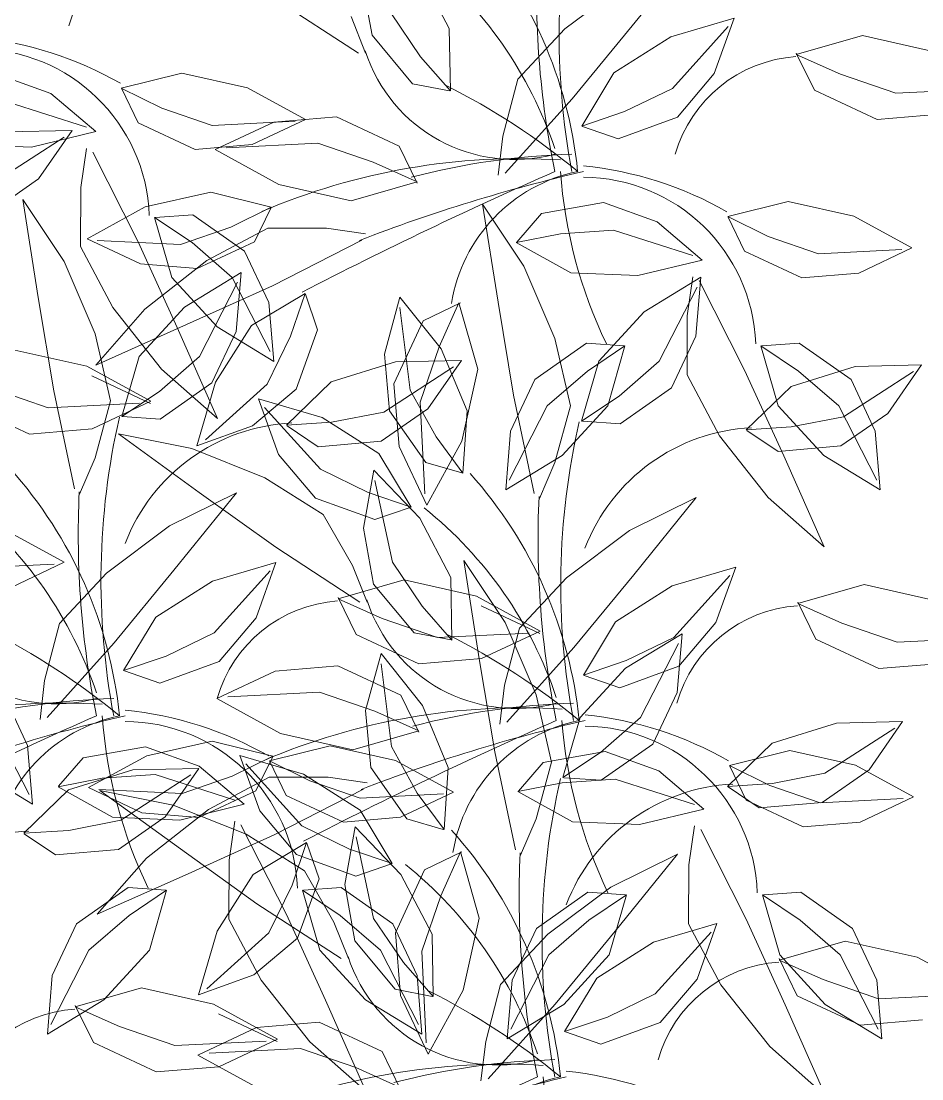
# Model space of a CAD drawing. Header units: millimetres. Extents: x 935 to 13922, y 3203 to 7816.
# Drawn here: x 8533.5 to 8619.5, y 5012.6 to 5113.6 of the extents above; entities that cross this region are included whole.
import ezdxf

# ---------------------------------------------------------------- set-up
doc = ezdxf.new("R2010")
doc.units = ezdxf.units.MM
doc.layers.add('PIANTE', color=7, linetype='Continuous', lineweight=5, true_color=0x007a00)

msp = doc.modelspace()

# ---------------------------------------------------------------- linework, layer by layer
at = {"layer": 'PIANTE'}
for p, q in [((8597.82, 5120.55), (8591.85, 5113.17)), ((8571.4, 5118.59), (8574.37, 5112.9)), ((8567, 5112.26), (8566.03, 5117.62)), ((8585.42, 5112.89), (8591.44, 5117.39)), ((8557.66, 5115.8), (8565.69, 5110.57)), ((8571.64, 5110.19), (8568.79, 5114.4)), ((8566.38, 5110.57), (8564.99, 5114.06)), ((8601.58, 5113.9), (8595.52, 5112.12)), ((8599.68, 5108.6), (8601.58, 5113.9)), ((8570.87, 5107.64), (8567, 5112.26)), ((8574.37, 5112.9), (8574.48, 5106.95)), ((8580.93, 5108.07), (8585.42, 5112.89)), ((8591.85, 5113.17), (8586.12, 5106.21)), ((8595.68, 5107.19), (8601.02, 5113.09)), ((8613.83, 5112.23), (8607.51, 5110.43)), ((8620.72, 5110.69), (8613.83, 5112.23)), ((8595.52, 5112.12), (8590.1, 5108.69)), ((8607.51, 5110.57), (8609.24, 5107.01)), ((8607.51, 5110.43), (8611.72, 5108.55)), ((8574.48, 5106.95), (8571.64, 5110.19)), ((8531.2, 5108.55), (8536.32, 5106.7)), ((8548.83, 5108.65), (8543.05, 5107.22)), ((8555.1, 5107.25), (8548.83, 5108.65)), ((8590.1, 5108.69), (8587.03, 5103.58)), ((8596.17, 5104.44), (8599.68, 5108.6)), ((8611.72, 5108.55), (8617.01, 5106.73)), ((8543.05, 5107.22), (8546.92, 5105.31)), ((8560.64, 5104.22), (8555.1, 5107.25)), ((8574.4, 5106.96), (8570.87, 5107.64)), ((8579.49, 5102.63), (8580.93, 5108.07)), ((8591.11, 5104.97), (8595.68, 5107.19)), ((8536.32, 5106.7), (8540.62, 5103.06)), ((8543.09, 5107.14), (8544.66, 5103.91)), ((8586.12, 5106.21), (8579.72, 5099.08)), ((8609.24, 5107.01), (8615.25, 5104.21)), ((8617.01, 5106.73), (8625.75, 5107.17)), ((8532.15, 5105.92), (8539.72, 5103.48)), ((8546.92, 5105.31), (8551.72, 5103.65)), ((8555.55, 5101.82), (8560.64, 5104.22)), ((8563.59, 5104.48), (8557.61, 5103.98)), ((8569.59, 5101.68), (8563.59, 5104.48)), ((8587.03, 5103.58), (8591.11, 5104.97)), ((8590.5, 5102.38), (8596.17, 5104.44)), ((8615.25, 5104.21), (8621.22, 5104.72)), ((8538.36, 5103.17), (8532.04, 5103.03)), ((8535.15, 5098.55), (8538.36, 5103.17)), ((8544.66, 5103.91), (8550.12, 5101.36)), ((8551.72, 5103.65), (8559.67, 5104.05)), ((8557.61, 5103.98), (8552.01, 5101.34)), ((8587.11, 5103.55), (8590.5, 5102.38)), ((8530.92, 5098.22), (8537.6, 5102.54)), ((8540.62, 5103.06), (8534.48, 5101.57)), ((8579.05, 5098.9), (8579.49, 5102.63)), ((8534.48, 5101.57), (8528.07, 5101.84)), ((8539.72, 5101.44), (8539.19, 5097.72)), ((8550.12, 5101.36), (8555.55, 5101.82)), ((8552.01, 5101.34), (8558.11, 5098.01)), ((8561.82, 5101.97), (8553.08, 5101.53)), ((8567.11, 5100.14), (8561.82, 5101.97)), ((8571.32, 5098.13), (8569.59, 5101.68)), ((8544.66, 5092.55), (8540.33, 5101.09)), ((8571.32, 5098.27), (8567.11, 5100.14)), ((8530.67, 5095.44), (8535.15, 5098.55)), ((8565, 5096.46), (8571.32, 5098.27)), ((8539.19, 5097.72), (8539.16, 5092.09)), ((8545.33, 5095.87), (8551.59, 5097.28)), ((8551.59, 5097.28), (8557.37, 5095.84)), ((8558.11, 5098.01), (8565, 5096.46)), ((8537.59, 5090.66), (8533.64, 5096.59)), ((8533.64, 5096.59), (8535.12, 5087.21)), ((8581.5, 5090.22), (8577.55, 5096.14)), ((8577.55, 5096.14), (8579.03, 5086.76)), ((8583.18, 5095.24), (8589.11, 5096.28)), ((8589.11, 5096.28), (8594.24, 5094.44)), ((8606.75, 5096.39), (8600.97, 5094.96)), ((8613.01, 5094.99), (8606.75, 5096.39)), ((8539.78, 5092.84), (8545.33, 5095.87)), ((8546.3, 5094.86), (8549.89, 5095.12)), ((8549.89, 5095.12), (8554.82, 5091.66)), ((8557.37, 5095.84), (8553.5, 5093.93)), ((8557.33, 5095.76), (8555.76, 5092.53)), ((8580.82, 5092.52), (8583.18, 5095.24)), ((8547.87, 5089.13), (8546.22, 5094.85)), ((8546.22, 5094.85), (8549.81, 5092.46)), ((8594.24, 5094.44), (8598.53, 5090.8)), ((8600.97, 5094.96), (8604.83, 5093.05)), ((8601, 5094.88), (8602.58, 5091.65)), ((8618.56, 5091.96), (8613.01, 5094.99)), ((8553.5, 5093.93), (8548.7, 5092.27)), ((8557.04, 5093.85), (8551.22, 5090.76)), ((8562.66, 5093.83), (8557.04, 5093.85)), ((8566.38, 5093.29), (8562.66, 5093.83)), ((8580.77, 5092.46), (8585, 5093.3)), ((8585, 5093.3), (8590.07, 5093.66)), ((8590.07, 5093.66), (8597.64, 5091.22)), ((8604.83, 5093.05), (8609.64, 5091.39)), ((8539.16, 5092.09), (8542.25, 5086.28)), ((8544.87, 5090.44), (8539.78, 5092.84)), ((8548.7, 5092.27), (8540.75, 5092.67)), ((8548.39, 5084.35), (8544.66, 5092.55)), ((8549.81, 5092.46), (8553.64, 5089.13)), ((8555.76, 5092.53), (8550.3, 5089.98)), ((8557.49, 5088.35), (8566.03, 5092.69)), ((8585.98, 5089.57), (8580.77, 5092.46)), ((8554.82, 5091.66), (8557.14, 5086.73)), ((8602.58, 5091.65), (8608.04, 5089.1)), ((8609.64, 5091.39), (8617.59, 5091.79)), ((8613.47, 5089.56), (8618.56, 5091.96)), ((8540.55, 5083.75), (8537.59, 5090.66)), ((8550.3, 5089.98), (8544.87, 5090.44)), ((8551.22, 5090.76), (8545.31, 5086.12)), ((8584.46, 5083.31), (8581.5, 5090.22)), ((8598.53, 5090.8), (8592.39, 5089.31)), ((8552.21, 5084.41), (8547.87, 5089.13)), ((8554.49, 5089.6), (8549.09, 5086.31)), ((8553.64, 5089.13), (8557.27, 5082.05)), ((8554.02, 5083.99), (8554.49, 5089.6)), ((8592.39, 5089.31), (8585.98, 5089.57)), ((8598.4, 5089.15), (8593, 5085.86)), ((8597.64, 5089.18), (8597.1, 5085.46)), ((8597.93, 5083.54), (8598.4, 5089.15)), ((8608.04, 5089.1), (8613.47, 5089.56)), ((8549.29, 5084.63), (8557.49, 5088.35)), ((8550.52, 5081.59), (8554.15, 5088.67)), ((8594.43, 5081.14), (8598.06, 5088.22)), ((8602.58, 5080.28), (8598.24, 5088.83)), ((8535.12, 5087.21), (8536.6, 5078.32)), ((8555.49, 5084.54), (8560.6, 5087.61)), ((8560.6, 5087.61), (8559.21, 5083.53)), ((8560.63, 5087.54), (8561.8, 5084.14)), ((8568.18, 5081.82), (8569.66, 5087.25)), ((8569.66, 5087.25), (8573.6, 5082.32)), ((8545.31, 5086.12), (8540.62, 5080.77)), ((8542.25, 5086.28), (8546.9, 5080.37)), ((8549.09, 5086.31), (8544.75, 5081.59)), ((8557.14, 5086.73), (8557.61, 5081.12)), ((8570.64, 5078.37), (8569.66, 5086.27)), ((8575.43, 5086.71), (8571.88, 5084.98)), ((8575.29, 5086.71), (8573.42, 5082.5)), ((8577.1, 5080.39), (8575.29, 5086.71)), ((8579.03, 5086.76), (8580.51, 5077.88)), ((8571.88, 5084.98), (8569.08, 5078.98)), ((8593, 5085.86), (8588.66, 5081.14)), ((8597.1, 5085.46), (8597.08, 5079.83)), ((8540.62, 5080.77), (8549.29, 5084.63)), ((8552.25, 5075.67), (8548.39, 5084.35)), ((8551.7, 5079.06), (8554.02, 5083.99)), ((8552.05, 5079.12), (8555.49, 5084.54)), ((8557.61, 5081.12), (8552.21, 5084.41)), ((8561.8, 5084.14), (8559.74, 5078.48)), ((8542.03, 5077.34), (8540.55, 5083.75)), ((8559.21, 5083.53), (8556.99, 5078.96)), ((8585.94, 5076.89), (8584.46, 5083.31)), ((8595.61, 5078.61), (8597.93, 5083.54)), ((8539.77, 5080.66), (8532.88, 5082.2)), ((8573.42, 5082.5), (8571.59, 5077.22)), ((8573.6, 5082.32), (8576.07, 5076.4)), ((8587.48, 5082.85), (8582.54, 5079.4)), ((8591.06, 5082.6), (8587.48, 5082.85)), ((8591.14, 5082.59), (8587.56, 5080.2)), ((8589.5, 5076.87), (8591.14, 5082.59)), ((8605.78, 5076.87), (8604.14, 5082.59)), ((8604.14, 5082.59), (8607.72, 5080.2)), ((8604.22, 5082.6), (8607.8, 5082.85)), ((8607.8, 5082.85), (8612.74, 5079.4)), ((8544.75, 5081.59), (8543.1, 5075.87)), ((8546.69, 5078.26), (8550.52, 5081.59)), ((8569.23, 5081.08), (8563.11, 5079.16)), ((8568.67, 5076.4), (8568.18, 5081.82)), ((8575.55, 5081.22), (8569.23, 5081.08)), ((8572.34, 5076.6), (8575.55, 5081.22)), ((8588.66, 5081.14), (8587.01, 5075.42)), ((8590.6, 5077.81), (8594.43, 5081.14)), ((8545.87, 5077.32), (8539.77, 5080.66)), ((8546.9, 5080.37), (8552.25, 5075.67)), ((8568.11, 5076.27), (8574.79, 5080.59)), ((8575.56, 5073.5), (8577.1, 5080.39)), ((8587.56, 5080.2), (8583.72, 5076.87)), ((8606.31, 5072.09), (8602.58, 5080.28)), ((8613.14, 5080.63), (8607.02, 5078.71)), ((8607.72, 5080.2), (8611.56, 5076.87)), ((8612.02, 5075.82), (8618.7, 5080.14)), ((8619.46, 5080.78), (8613.14, 5080.63)), ((8616.25, 5076.15), (8619.46, 5080.78)), ((8545.84, 5077.09), (8540.24, 5079.73)), ((8546.77, 5075.6), (8551.7, 5079.06)), ((8550.28, 5073.06), (8552.05, 5079.12)), ((8556.99, 5078.96), (8551.09, 5073.63)), ((8563.11, 5079.16), (8558.82, 5075.02)), ((8569.08, 5078.98), (8569.58, 5073)), ((8582.54, 5079.4), (8580.22, 5074.47)), ((8597.08, 5079.83), (8600.17, 5074.02)), ((8612.74, 5079.4), (8615.06, 5074.47)), ((8530.77, 5078.52), (8536.06, 5076.7)), ((8536.6, 5078.32), (8538.58, 5068.95)), ((8543.1, 5075.87), (8546.69, 5078.26)), ((8559.74, 5078.48), (8555.57, 5074.96)), ((8573.11, 5073.93), (8570.64, 5078.37)), ((8590.68, 5075.16), (8595.61, 5078.61)), ((8607.02, 5078.71), (8602.73, 5074.58)), ((8528.29, 5076.98), (8534.29, 5074.18)), ((8536.06, 5076.7), (8544.8, 5077.13)), ((8540.27, 5074.68), (8545.87, 5077.32)), ((8540.55, 5071.91), (8542.03, 5077.34)), ((8558.07, 5072.24), (8556.17, 5077.53)), ((8556.17, 5077.53), (8562.23, 5075.75)), ((8571.59, 5077.22), (8572.03, 5068.47)), ((8580.51, 5077.88), (8582.49, 5068.5)), ((8584.46, 5071.46), (8585.94, 5076.89)), ((8587.01, 5075.42), (8590.6, 5077.81)), ((8562.07, 5070.82), (8556.73, 5076.72)), ((8563.12, 5075.31), (8568.11, 5076.27)), ((8567.86, 5073.49), (8572.34, 5076.6)), ((8572.12, 5071.46), (8568.67, 5076.4)), ((8576.07, 5076.4), (8575.66, 5070.45)), ((8583.72, 5076.87), (8580.09, 5069.79)), ((8585.15, 5072.14), (8589.5, 5076.87)), ((8610.13, 5072.14), (8605.78, 5076.87)), ((8611.56, 5076.87), (8615.19, 5069.79)), ((8611.77, 5073.04), (8616.25, 5076.15)), ((8543.18, 5075.86), (8546.77, 5075.6)), ((8555.57, 5074.96), (8550.28, 5073.06)), ((8558.82, 5075.02), (8563.12, 5075.31)), ((8558.89, 5074.98), (8561.86, 5072.96)), ((8562.23, 5075.75), (8567.65, 5072.32)), ((8587.09, 5075.41), (8590.68, 5075.16)), ((8602.73, 5074.58), (8607.03, 5074.86)), ((8607.03, 5074.86), (8612.02, 5075.82)), ((8534.29, 5074.18), (8540.27, 5074.68)), ((8549.78, 5072.79), (8542.8, 5074.19)), ((8542.8, 5074.19), (8550.48, 5068.61)), ((8575.66, 5070.45), (8573.11, 5073.93)), ((8580.22, 5074.47), (8579.76, 5068.86)), ((8600.17, 5074.02), (8604.82, 5068.11)), ((8602.8, 5074.53), (8605.77, 5072.52)), ((8615.06, 5074.47), (8615.52, 5068.86)), ((8561.86, 5072.96), (8567.86, 5073.49)), ((8569.58, 5073), (8572.22, 5067.4)), ((8572.22, 5067.4), (8575.56, 5073.5)), ((8605.77, 5072.52), (8611.77, 5073.04)), ((8539.07, 5068.45), (8540.55, 5071.91)), ((8556.76, 5070), (8549.78, 5072.79)), ((8561.59, 5068.07), (8558.07, 5072.24)), ((8567.65, 5072.32), (8570.72, 5067.21)), ((8579.76, 5068.86), (8585.15, 5072.14)), ((8610.16, 5063.41), (8606.31, 5072.09)), ((8615.52, 5068.86), (8610.13, 5072.14)), ((8566.64, 5068.6), (8562.07, 5070.82)), ((8575.58, 5070.47), (8572.12, 5071.46)), ((8582.98, 5068.01), (8584.46, 5071.46)), ((8562.34, 5066.51), (8556.76, 5070)), ((8566.18, 5065.19), (8567.18, 5070.73)), ((8567.18, 5070.73), (8571.55, 5066.16)), ((8568.94, 5061.96), (8567.27, 5069.74)), ((8547.67, 5065.41), (8554.05, 5068.56)), ((8554.05, 5068.56), (8548.08, 5061.18)), ((8550.48, 5068.61), (8557.81, 5063.37)), ((8567.25, 5066.01), (8561.59, 5068.07)), ((8570.72, 5067.21), (8566.64, 5068.6)), ((8591.58, 5064.96), (8597.96, 5068.12)), ((8597.96, 5068.12), (8591.99, 5060.74)), ((8604.82, 5068.11), (8610.16, 5063.41)), ((8570.64, 5067.18), (8567.25, 5066.01)), ((8565.14, 5061.63), (8562.34, 5066.51)), ((8571.55, 5066.16), (8574.52, 5060.47)), ((8537.61, 5061.93), (8532.06, 5064.96)), ((8541.65, 5060.91), (8547.67, 5065.41)), ((8567.14, 5059.83), (8566.18, 5065.19)), ((8585.56, 5060.46), (8591.58, 5064.96)), ((8557.81, 5063.37), (8565.83, 5058.14)), ((8528.68, 5061.36), (8536.63, 5061.76)), ((8532.52, 5059.53), (8537.61, 5061.93)), ((8557.82, 5061.92), (8551.76, 5060.14)), ((8555.92, 5056.62), (8557.82, 5061.92)), ((8571.78, 5057.75), (8568.94, 5061.96)), ((8579.71, 5056.17), (8575.76, 5062.09)), ((8575.76, 5062.09), (8577.24, 5052.72)), ((8537.16, 5056.09), (8541.65, 5060.91)), ((8548.08, 5061.18), (8542.36, 5054.23)), ((8551.92, 5055.21), (8557.26, 5061.11)), ((8566.53, 5058.14), (8565.14, 5061.63)), ((8591.99, 5060.74), (8586.27, 5053.78)), ((8601.73, 5061.47), (8595.67, 5059.69)), ((8599.83, 5056.17), (8601.73, 5061.47)), ((8551.76, 5060.14), (8546.34, 5056.7)), ((8570.07, 5060.25), (8563.75, 5058.45)), ((8571.02, 5055.21), (8567.14, 5059.83)), ((8576.96, 5058.71), (8570.07, 5060.25)), ((8574.52, 5060.47), (8574.63, 5054.51)), ((8581.07, 5055.64), (8585.56, 5060.46)), ((8595.83, 5054.76), (8601.17, 5060.66)), ((8613.98, 5059.8), (8607.66, 5058)), ((8620.87, 5058.26), (8613.98, 5059.8)), ((8583.06, 5055.37), (8576.96, 5058.71)), ((8595.67, 5059.69), (8590.25, 5056.26)), ((8563.75, 5058.58), (8565.48, 5055.03)), ((8563.75, 5058.45), (8567.96, 5056.57)), ((8574.63, 5054.51), (8571.78, 5057.75)), ((8583.03, 5055.14), (8577.43, 5057.78)), ((8607.66, 5058.14), (8609.39, 5054.58)), ((8607.66, 5058), (8611.87, 5056.12)), ((8546.34, 5056.7), (8543.27, 5051.6)), ((8535.73, 5050.65), (8537.16, 5056.09)), ((8552.4, 5052.46), (8555.92, 5056.62)), ((8567.96, 5056.57), (8573.24, 5054.75)), ((8582.67, 5049.26), (8579.71, 5056.17)), ((8590.25, 5056.26), (8587.18, 5051.15)), ((8596.31, 5052.01), (8599.83, 5056.17)), ((8611.87, 5056.12), (8617.16, 5054.3)), ((8547.35, 5052.98), (8551.92, 5055.21)), ((8565.48, 5055.03), (8571.48, 5052.23)), ((8574.54, 5054.53), (8571.02, 5055.21)), ((8573.24, 5054.75), (8581.99, 5055.18)), ((8577.46, 5052.73), (8583.06, 5055.37)), ((8579.64, 5050.2), (8581.07, 5055.64)), ((8596.61, 5055.11), (8591.21, 5051.82)), ((8591.26, 5052.54), (8595.83, 5054.76)), ((8596.14, 5049.5), (8596.61, 5055.11)), ((8617.16, 5054.3), (8625.9, 5054.74)), ((8542.36, 5054.23), (8535.96, 5047.1)), ((8586.27, 5053.78), (8579.87, 5046.65)), ((8592.64, 5047.1), (8596.27, 5054.18)), ((8609.39, 5054.58), (8615.39, 5051.78)), ((8543.27, 5051.6), (8547.35, 5052.98)), ((8566.38, 5047.78), (8567.86, 5053.21)), ((8567.86, 5053.21), (8571.81, 5048.27)), ((8571.48, 5052.23), (8577.46, 5052.73)), ((8577.24, 5052.72), (8578.72, 5043.83)), ((8546.74, 5050.4), (8552.4, 5052.46)), ((8563.73, 5052.05), (8557.76, 5051.55)), ((8569.74, 5049.25), (8563.73, 5052.05)), ((8568.85, 5044.33), (8567.86, 5052.22)), ((8591.21, 5051.82), (8586.86, 5047.1)), ((8587.18, 5051.15), (8591.26, 5052.54)), ((8590.65, 5049.95), (8596.31, 5052.01)), ((8615.39, 5051.78), (8621.37, 5052.28)), ((8535.29, 5046.92), (8535.73, 5050.65)), ((8543.35, 5051.57), (8546.74, 5050.4)), ((8557.76, 5051.55), (8552.16, 5048.91)), ((8587.26, 5051.12), (8590.65, 5049.95)), ((8579.2, 5046.47), (8579.64, 5050.2)), ((8531.79, 5049.36), (8534.11, 5044.43)), ((8552.16, 5048.91), (8558.26, 5045.57)), ((8561.97, 5049.54), (8553.23, 5049.1)), ((8567.25, 5047.71), (8561.97, 5049.54)), ((8571.47, 5045.7), (8569.74, 5049.25)), ((8584.15, 5042.85), (8582.67, 5049.26)), ((8593.82, 5044.57), (8596.14, 5049.5)), ((8566.88, 5042.35), (8566.38, 5047.78)), ((8571.47, 5045.84), (8567.25, 5047.71)), ((8571.81, 5048.27), (8574.28, 5042.35)), ((8530.61, 5046.83), (8534.24, 5039.75)), ((8586.86, 5047.1), (8585.22, 5041.37)), ((8588.8, 5043.77), (8592.64, 5047.1)), ((8611.35, 5046.58), (8605.22, 5044.67)), ((8617.66, 5046.73), (8611.35, 5046.58)), ((8614.46, 5042.11), (8617.66, 5046.73)), ((8558.26, 5045.57), (8565.15, 5044.03)), ((8565.15, 5044.03), (8571.47, 5045.84)), ((8610.23, 5041.78), (8616.91, 5046.1)), ((8545.48, 5043.44), (8551.74, 5044.84)), ((8551.74, 5044.84), (8557.52, 5043.41)), ((8588.89, 5041.11), (8593.82, 5044.57)), ((8605.22, 5044.67), (8600.94, 5040.53)), ((8534.11, 5044.43), (8534.57, 5038.82)), ((8539.42, 5043.26), (8545.35, 5044.3)), ((8545.35, 5044.3), (8550.48, 5042.45)), ((8562.99, 5044.41), (8557.21, 5042.97)), ((8569.25, 5043.01), (8562.99, 5044.41)), ((8571.32, 5039.88), (8568.85, 5044.33)), ((8578.72, 5043.83), (8580.7, 5034.46)), ((8583.33, 5042.81), (8589.26, 5043.85)), ((8585.22, 5041.37), (8588.8, 5043.77)), ((8589.26, 5043.85), (8594.39, 5042.01)), ((8606.9, 5043.96), (8601.12, 5042.53)), ((8613.16, 5042.56), (8606.9, 5043.96)), ((8537.06, 5040.54), (8539.42, 5043.26)), ((8539.93, 5040.41), (8545.48, 5043.44)), ((8557.52, 5043.41), (8553.65, 5041.5)), ((8556.28, 5038.19), (8554.38, 5043.49)), ((8554.38, 5043.49), (8560.44, 5041.71)), ((8560.28, 5036.78), (8554.94, 5042.68)), ((8557.48, 5043.33), (8555.91, 5040.1)), ((8557.21, 5042.97), (8561.07, 5041.07)), ((8557.24, 5042.9), (8558.81, 5039.66)), ((8574.79, 5039.98), (8569.25, 5043.01)), ((8580.97, 5040.09), (8583.33, 5042.81)), ((8582.67, 5037.42), (8584.15, 5042.85)), ((8618.7, 5039.53), (8613.16, 5042.56)), ((8534.57, 5038.82), (8529.17, 5042.11)), ((8544.14, 5042.1), (8538.01, 5040.19)), ((8541.23, 5041.32), (8546.3, 5041.68)), ((8543.02, 5037.3), (8549.7, 5041.62)), ((8550.46, 5042.25), (8544.14, 5042.1)), ((8546.3, 5041.68), (8553.88, 5039.23)), ((8547.25, 5037.63), (8550.46, 5042.25)), ((8550.48, 5042.45), (8554.77, 5038.82)), ((8560.44, 5041.71), (8565.86, 5038.27)), ((8570.33, 5037.42), (8566.88, 5042.35)), ((8574.28, 5042.35), (8573.87, 5036.41)), ((8594.39, 5042.01), (8598.68, 5038.37)), ((8601.12, 5042.53), (8604.98, 5040.62)), ((8601.15, 5042.45), (8602.72, 5039.22)), ((8605.24, 5040.81), (8610.23, 5041.78)), ((8609.98, 5039), (8614.46, 5042.11)), ((8537.01, 5040.48), (8541.23, 5041.32)), ((8553.65, 5041.5), (8548.85, 5039.84)), ((8557.18, 5041.42), (8551.37, 5038.33)), ((8562.81, 5041.4), (8557.18, 5041.42)), ((8561.07, 5041.07), (8565.87, 5039.41)), ((8566.53, 5040.86), (8562.81, 5041.4)), ((8580.92, 5040.03), (8585.14, 5040.87)), ((8585.14, 5040.87), (8590.21, 5041.23)), ((8585.3, 5041.36), (8588.89, 5041.11)), ((8590.21, 5041.23), (8597.79, 5038.79)), ((8600.94, 5040.53), (8605.24, 5040.81)), ((8604.98, 5040.62), (8609.78, 5038.96)), ((8538.01, 5040.19), (8533.73, 5036.05)), ((8542.22, 5037.59), (8537.01, 5040.48)), ((8545.02, 5038.01), (8539.93, 5040.41)), ((8548.85, 5039.84), (8540.9, 5040.24)), ((8547.99, 5038.75), (8541.01, 5040.14)), ((8541.01, 5040.14), (8548.69, 5034.56)), ((8555.91, 5040.1), (8550.45, 5037.55)), ((8557.64, 5035.92), (8566.18, 5040.26)), ((8558.81, 5039.66), (8564.27, 5037.12)), ((8565.87, 5039.41), (8573.82, 5039.81)), ((8569.71, 5037.58), (8574.79, 5039.98)), ((8573.87, 5036.41), (8571.32, 5039.88)), ((8586.13, 5037.14), (8580.92, 5040.03)), ((8601, 5040.48), (8603.98, 5038.47)), ((8613.62, 5037.13), (8618.7, 5039.53)), ((8554.97, 5035.96), (8547.99, 5038.75)), ((8554.77, 5038.82), (8548.63, 5037.32)), ((8602.72, 5039.22), (8608.18, 5036.67)), ((8603.98, 5038.47), (8609.98, 5039)), ((8609.78, 5038.96), (8617.73, 5039.36)), ((8548.63, 5037.32), (8542.22, 5037.59)), ((8542.77, 5034.52), (8547.25, 5037.63)), ((8550.45, 5037.55), (8545.02, 5038.01)), ((8551.37, 5038.33), (8545.46, 5033.68)), ((8559.79, 5034.03), (8556.28, 5038.19)), ((8564.27, 5037.12), (8569.71, 5037.58)), ((8565.86, 5038.27), (8568.93, 5033.17)), ((8598.68, 5038.37), (8592.54, 5036.88)), ((8538.03, 5036.33), (8543.02, 5037.3)), ((8553.88, 5037.2), (8553.34, 5033.48)), ((8558.82, 5028.3), (8554.48, 5036.85)), ((8564.85, 5034.55), (8560.28, 5036.78)), ((8564.39, 5031.15), (8565.39, 5036.68)), ((8565.39, 5036.68), (8569.75, 5032.11)), ((8573.79, 5036.43), (8570.33, 5037.42)), ((8581.19, 5033.96), (8582.67, 5037.42)), ((8592.54, 5036.88), (8586.13, 5037.14)), ((8597.79, 5036.75), (8597.25, 5033.03)), ((8608.18, 5036.67), (8613.62, 5037.13)), ((8533.73, 5036.05), (8538.03, 5036.33)), ((8533.79, 5036), (8536.77, 5033.99)), ((8549.44, 5032.19), (8557.64, 5035.92)), ((8560.55, 5032.47), (8554.97, 5035.96)), ((8567.15, 5027.92), (8565.48, 5035.7)), ((8602.73, 5027.85), (8598.39, 5036.4)), ((8536.77, 5033.99), (8542.77, 5034.52)), ((8548.69, 5034.56), (8556.01, 5029.33)), ((8555.64, 5032.11), (8560.74, 5035.18)), ((8560.74, 5035.18), (8559.36, 5031.1)), ((8560.77, 5035.1), (8561.95, 5031.71)), ((8568.93, 5033.17), (8564.85, 5034.55)), ((8545.46, 5033.68), (8540.76, 5028.34)), ((8553.34, 5033.48), (8553.32, 5027.85)), ((8565.46, 5031.97), (8559.79, 5034.03)), ((8575.58, 5034.28), (8572.02, 5032.55)), ((8575.44, 5034.28), (8573.57, 5030.07)), ((8577.24, 5027.96), (8575.44, 5034.28)), ((8589.79, 5030.92), (8596.17, 5034.07)), ((8596.17, 5034.07), (8590.2, 5026.69)), ((8563.34, 5027.58), (8560.55, 5032.47)), ((8568.85, 5033.14), (8565.46, 5031.97)), ((8572.02, 5032.55), (8569.23, 5026.55)), ((8597.25, 5033.03), (8597.23, 5027.4)), ((8540.76, 5028.34), (8549.44, 5032.19)), ((8552.2, 5026.69), (8555.64, 5032.11)), ((8561.95, 5031.71), (8559.89, 5026.05)), ((8569.75, 5032.11), (8572.73, 5026.43)), ((8543.71, 5030.87), (8538.78, 5027.41)), ((8547.3, 5030.62), (8543.71, 5030.87)), ((8547.38, 5030.61), (8543.8, 5028.21)), ((8545.74, 5024.88), (8547.38, 5030.61)), ((8559.36, 5031.1), (8557.14, 5026.53)), ((8562.02, 5024.88), (8560.37, 5030.61)), ((8560.37, 5030.61), (8563.96, 5028.21)), ((8560.46, 5030.62), (8564.04, 5030.87)), ((8564.04, 5030.87), (8568.98, 5027.41)), ((8565.35, 5025.78), (8564.39, 5031.15)), ((8587.62, 5030.42), (8582.69, 5026.97)), ((8583.77, 5026.41), (8589.79, 5030.92)), ((8591.21, 5030.17), (8587.62, 5030.42)), ((8604.37, 5030.17), (8607.95, 5030.42)), ((8607.95, 5030.42), (8612.89, 5026.97)), ((8573.57, 5030.07), (8571.74, 5024.78)), ((8591.29, 5030.16), (8587.71, 5027.77)), ((8589.65, 5024.44), (8591.29, 5030.16)), ((8605.93, 5024.44), (8604.28, 5030.16)), ((8604.28, 5030.16), (8607.87, 5027.77)), ((8556.01, 5029.33), (8564.04, 5024.09)), ((8538.78, 5027.41), (8536.46, 5022.48)), ((8543.8, 5028.21), (8539.96, 5024.88)), ((8553.32, 5027.85), (8556.41, 5022.04)), ((8562.55, 5020.1), (8558.82, 5028.3)), ((8564.74, 5024.09), (8563.34, 5027.58)), ((8563.96, 5028.21), (8567.8, 5024.88)), ((8569.99, 5023.71), (8567.15, 5027.92)), ((8568.98, 5027.41), (8571.3, 5022.48)), ((8575.7, 5021.07), (8577.24, 5027.96)), ((8587.71, 5027.77), (8583.87, 5024.44)), ((8599.94, 5027.43), (8593.88, 5025.65)), ((8597.23, 5027.4), (8600.32, 5021.59)), ((8598.04, 5022.13), (8599.94, 5027.43)), ((8606.46, 5019.66), (8602.73, 5027.85)), ((8607.87, 5027.77), (8611.71, 5024.44)), ((8550.42, 5020.63), (8552.2, 5026.69)), ((8557.14, 5026.53), (8551.23, 5021.19)), ((8569.23, 5026.55), (8569.73, 5020.57)), ((8572.73, 5026.43), (8572.84, 5020.47)), ((8579.28, 5021.6), (8583.77, 5026.41)), ((8582.69, 5026.97), (8580.37, 5022.03)), ((8590.2, 5026.69), (8584.48, 5019.74)), ((8594.04, 5020.71), (8599.37, 5026.62)), ((8612.89, 5026.97), (8615.21, 5022.03)), ((8559.89, 5026.05), (8555.72, 5022.53)), ((8569.22, 5021.17), (8565.35, 5025.78)), ((8593.88, 5025.65), (8588.46, 5022.21)), ((8612.19, 5025.76), (8605.87, 5023.95)), ((8619.07, 5024.22), (8612.19, 5025.76)), ((8539.96, 5024.88), (8536.33, 5017.8)), ((8541.39, 5020.16), (8545.74, 5024.88)), ((8566.36, 5020.16), (8562.02, 5024.88)), ((8567.8, 5024.88), (8571.43, 5017.8)), ((8571.74, 5024.78), (8572.18, 5016.04)), ((8583.87, 5024.44), (8580.24, 5017.35)), ((8585.3, 5019.71), (8589.65, 5024.44)), ((8610.27, 5019.71), (8605.93, 5024.44)), ((8611.71, 5024.44), (8615.34, 5017.35)), ((8572.84, 5020.47), (8569.99, 5023.71)), ((8605.87, 5024.09), (8607.6, 5020.54)), ((8605.87, 5023.95), (8610.08, 5022.08)), ((8625.18, 5020.88), (8619.07, 5024.22)), ((8536.46, 5022.48), (8535.99, 5016.87)), ((8555.72, 5022.53), (8550.42, 5020.63)), ((8571.3, 5022.48), (8571.76, 5016.87)), ((8556.41, 5022.04), (8561.06, 5016.13)), ((8577.85, 5016.16), (8579.28, 5021.6)), ((8580.37, 5022.03), (8579.9, 5016.43)), ((8588.46, 5022.21), (8585.38, 5017.11)), ((8594.52, 5017.97), (8598.04, 5022.13)), ((8600.32, 5021.59), (8604.97, 5015.68)), ((8610.08, 5022.08), (8615.36, 5020.25)), ((8615.21, 5022.03), (8615.67, 5016.43)), ((8544.98, 5021.28), (8538.66, 5019.47)), ((8551.86, 5019.74), (8544.98, 5021.28)), ((8572.75, 5020.48), (8569.22, 5021.17)), ((8569.73, 5020.57), (8572.37, 5014.97)), ((8572.37, 5014.97), (8575.7, 5021.07)), ((8589.47, 5018.49), (8594.04, 5020.71)), ((8607.6, 5020.54), (8613.6, 5017.74)), ((8615.36, 5020.25), (8624.11, 5020.69)), ((8535.99, 5016.87), (8541.39, 5020.16)), ((8538.66, 5019.61), (8540.39, 5016.06)), ((8538.66, 5019.47), (8542.87, 5017.6)), ((8557.97, 5016.4), (8551.86, 5019.74)), ((8566.4, 5011.43), (8562.55, 5020.1)), ((8571.76, 5016.87), (8566.36, 5020.16)), ((8584.48, 5019.74), (8578.08, 5012.6)), ((8579.9, 5016.43), (8585.3, 5019.71)), ((8610.31, 5010.98), (8606.46, 5019.66)), ((8615.67, 5016.43), (8610.27, 5019.71)), ((8557.94, 5016.17), (8552.34, 5018.81)), ((8585.38, 5017.11), (8589.47, 5018.49)), ((8542.87, 5017.6), (8548.15, 5015.77)), ((8555.97, 5017.51), (8550.37, 5014.86)), ((8561.94, 5018.01), (8555.97, 5017.51)), ((8567.95, 5015.21), (8561.94, 5018.01)), ((8588.86, 5015.9), (8594.52, 5017.97)), ((8613.6, 5017.74), (8619.58, 5018.24)), ((8552.37, 5013.76), (8557.97, 5016.4)), ((8585.46, 5017.08), (8588.86, 5015.9)), ((8540.39, 5016.06), (8546.39, 5013.26)), ((8548.15, 5015.77), (8556.9, 5016.21)), ((8560.18, 5015.49), (8551.44, 5015.05)), ((8565.46, 5013.67), (8560.18, 5015.49)), ((8561.06, 5016.13), (8566.4, 5011.43)), ((8577.4, 5012.42), (8577.85, 5016.16)), ((8604.97, 5015.68), (8610.31, 5010.98)), ((8550.37, 5014.86), (8556.47, 5011.53)), ((8569.68, 5011.65), (8567.95, 5015.21)), ((8546.39, 5013.26), (8552.37, 5013.76)), ((8569.67, 5011.79), (8565.46, 5013.67))]:
    msp.add_line(p, q, dxfattribs=at)
for centre, radius, start, end in [((8654.48, 5112.21), 69.61, 167.077, 190.72), ((8550.45, 5109.62), 12.9, 93.9416, 164.04), ((8545.15, 5095.02), 41.7, 5.8346, 41.8429), ((8669.17, 5116.53), 86.47, 177.274, 191.524), ((8547.38, 5089.06), 39.09, 18.4858, 51.2649), ((8525.65, 5077.12), 35.13, 60.4339, 84.0768), ((8529.2, 5094.43), 16.54, 2.203, 89.739), ((8580.59, 5115.36), 14.96, 197.853, 284.926), ((8608.36, 5097.36), 12.9, 93.9416, 164.04), ((8544.14, 5047.88), 66.68, 50.4056, 63.3717), ((8581.1, 5038.01), 62.47, 86.4268, 113.212), ((8588.01, 5032.63), 68.3, 91.6103, 104.65), ((8756.63, 4707.45), 427.97, 113.724, 117.304), ((8623.41, 4943.49), 159.92, 103.091, 111.114), ((8589.79, 5084.17), 15.42, 101.798, 170.748), ((8630.74, 5102.65), 45.88, 184.238, 205.625), ((8583.56, 5064.86), 35.13, 60.4339, 84.0768), ((8587.11, 5082.17), 16.54, 2.203, 89.739), ((8610.72, 5060.22), 69.61, 167.077, 190.72), ((8560.2, 5057.29), 17.97, 92.7984, 159.021), ((8654.63, 5059.77), 69.61, 167.077, 190.72), ((8604.11, 5056.84), 17.97, 92.7984, 159.021), ((8501.39, 5043.04), 41.7, 5.8346, 41.8429), ((8545.3, 5042.59), 41.7, 5.8346, 41.8429), ((8625.41, 5064.55), 86.47, 177.274, 191.524), ((8669.32, 5064.1), 86.47, 177.274, 191.524), ((8503.61, 5037.07), 39.09, 18.4858, 51.2649), ((8547.52, 5036.63), 39.09, 18.4858, 51.2649), ((8536.83, 5063.38), 14.96, 197.853, 284.926), ((8564.6, 5045.37), 12.9, 93.9416, 164.04), ((8580.74, 5062.93), 14.96, 197.853, 284.926), ((8608.51, 5044.92), 12.9, 93.9416, 164.04), ((8500.38, 4995.89), 66.68, 50.4056, 63.3717), ((8544.29, 4995.44), 66.68, 50.4056, 63.3717), ((8544.25, 4980.65), 68.3, 91.6103, 104.65), ((8537.34, 4986.02), 62.47, 86.4268, 113.212), ((8539.8, 5012.88), 35.13, 60.4339, 84.0768), ((8581.25, 4985.57), 62.47, 86.4268, 113.212), ((8588.16, 4980.2), 68.3, 91.6103, 104.65), ((8712.87, 4655.47), 427.97, 113.724, 117.304), ((8579.65, 4891.51), 159.92, 103.091, 111.114), ((8546.03, 5032.18), 15.42, 101.798, 170.748), ((8586.98, 5050.66), 45.88, 184.238, 205.625), ((8543.35, 5030.19), 16.54, 2.203, 89.739), ((8756.78, 4655.02), 427.97, 113.724, 117.304), ((8623.56, 4891.06), 159.92, 103.091, 111.114), ((8589.94, 5031.74), 15.42, 101.798, 170.748), ((8630.89, 5050.22), 45.88, 184.238, 205.625), ((8583.71, 5012.43), 35.13, 60.4339, 84.0768), ((8587.26, 5029.74), 16.54, 2.203, 89.739), ((8652.84, 5025.73), 69.61, 167.077, 190.72), ((8602.32, 5022.8), 17.97, 92.7984, 159.021), ((8535.11, 5018.32), 17.97, 92.7984, 159.021), ((8543.51, 5008.54), 41.7, 5.8346, 41.8429), ((8667.52, 5030.06), 86.47, 177.274, 191.524), ((8545.73, 5002.58), 39.09, 18.4858, 51.2649), ((8578.95, 5028.88), 14.96, 197.853, 284.926), ((8606.72, 5010.88), 12.9, 93.9416, 164.04), ((8542.5, 4961.4), 66.68, 50.4056, 63.3717), ((8539.51, 5006.4), 12.9, 93.9416, 164.04), ((8586.36, 4946.16), 68.3, 91.6103, 104.65), ((8579.46, 4951.53), 62.47, 86.4268, 113.212), ((8581.92, 4978.39), 35.13, 60.4339, 84.0768), ((8754.99, 4620.98), 427.97, 113.724, 117.304), ((8621.77, 4857.02), 159.92, 103.091, 111.114), ((8588.15, 4997.69), 15.42, 101.798, 170.748), ((8629.1, 5016.17), 45.88, 184.238, 205.625)]:
    msp.add_arc(centre, radius, start, end, dxfattribs=at)

doc.saveas('drawing.dxf')
